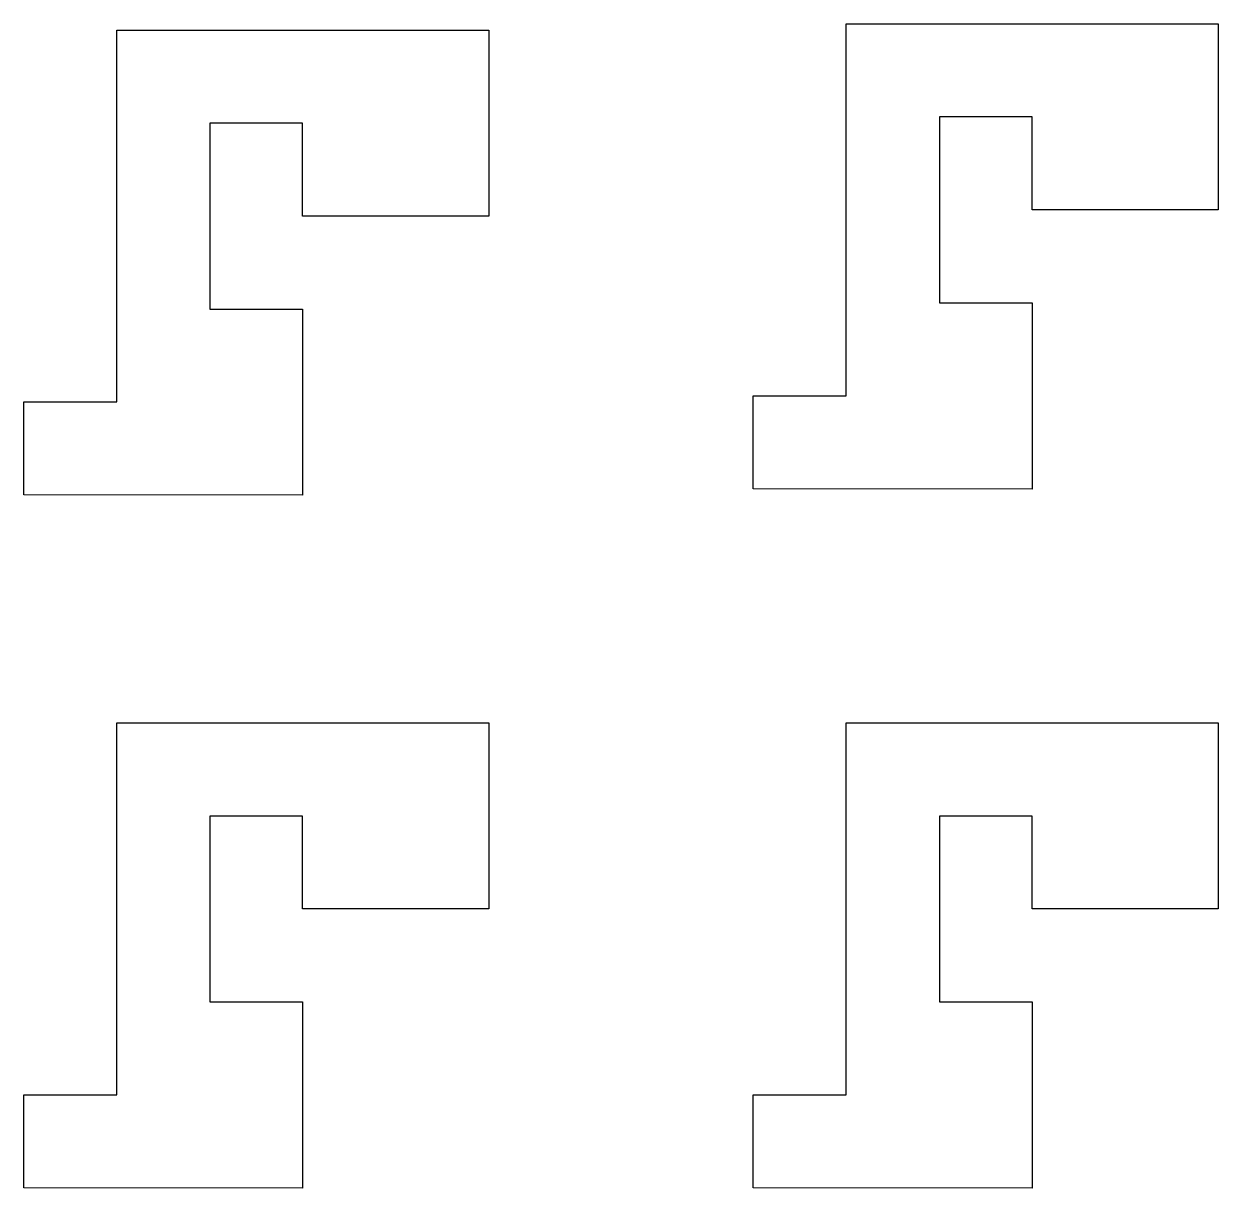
# Model space of a CAD drawing. Header units: inches. Extents: x -4 to 6419, y -5 to 6257.
import ezdxf

# ---------------------------------------------------------------- set-up
doc = ezdxf.new("R2010")
doc.units = ezdxf.units.IN
doc.header["$MEASUREMENT"] = 0

msp = doc.modelspace()

# ---------------------------------------------------------------- linework, layer by layer
for p, q in [((4419.2, 4256.8), (4419.2, 6257.1)), ((4419.2, 6257.1), (6419.2, 6257.1)), ((6419.2, 6257.1), (6419.2, 5256.7)), ((496.4, 4223.7), (496.4, 6223.9)), ((496.4, 6223.9), (2496.4, 6223.9)), ((2496.4, 6223.9), (2496.4, 5223.6)), ((1495.6, 5723.2), (997.3, 5723.2)), ((997.3, 5723.2), (997.3, 4723.3)), ((1495.6, 5223.6), (1495.6, 5723.2)), ((5418.4, 5756.3), (4920, 5756.3)), ((4920, 5756.3), (4920, 4756.4)), ((5418.4, 5256.7), (5418.4, 5756.3)), ((2496.4, 5223.6), (1495.6, 5223.6)), ((6419.2, 5256.7), (5418.4, 5256.7)), ((4920, 4756.4), (5418.4, 4756.4)), ((5418.4, 4756.4), (5418.4, 3755.1)), ((997.3, 4723.3), (1495.6, 4723.3)), ((1495.6, 4723.3), (1495.6, 3722)), ((3919.2, 3756.8), (3919.2, 4256.8)), ((3919.2, 4256.8), (4419.2, 4256.8)), ((-3.6, 3723.7), (-3.6, 4223.7)), ((-3.6, 4223.7), (496.4, 4223.7)), ((5418.4, 3755.1), (3919.2, 3756.8)), ((1495.6, 3722), (-3.6, 3723.7)), ((496.4, 496.5), (496.4, 2496.8)), ((496.4, 2496.8), (2496.4, 2496.8)), ((2496.4, 2496.8), (2496.4, 1496.4)), ((4419.2, 496.5), (4419.2, 2496.8)), ((4419.2, 2496.8), (6419.2, 2496.8)), ((6419.2, 2496.8), (6419.2, 1496.4)), ((1495.6, 1996), (997.3, 1996)), ((997.3, 1996), (997.3, 996.1)), ((1495.6, 1496.4), (1495.6, 1996)), ((5418.4, 1996), (4920, 1996)), ((4920, 1996), (4920, 996.1)), ((5418.4, 1496.4), (5418.4, 1996)), ((2496.4, 1496.4), (1495.6, 1496.4)), ((6419.2, 1496.4), (5418.4, 1496.4)), ((997.3, 996.1), (1495.6, 996.1)), ((1495.6, 996.1), (1495.6, -5.2)), ((4920, 996.1), (5418.4, 996.1)), ((5418.4, 996.1), (5418.4, -5.2)), ((-3.6, -3.5), (-3.6, 496.5)), ((-3.6, 496.5), (496.4, 496.5)), ((3919.2, -3.5), (3919.2, 496.5)), ((3919.2, 496.5), (4419.2, 496.5)), ((1495.6, -5.2), (-3.6, -3.5)), ((5418.4, -5.2), (3919.2, -3.5))]:
    msp.add_line(p, q)

doc.saveas('drawing.dxf')
